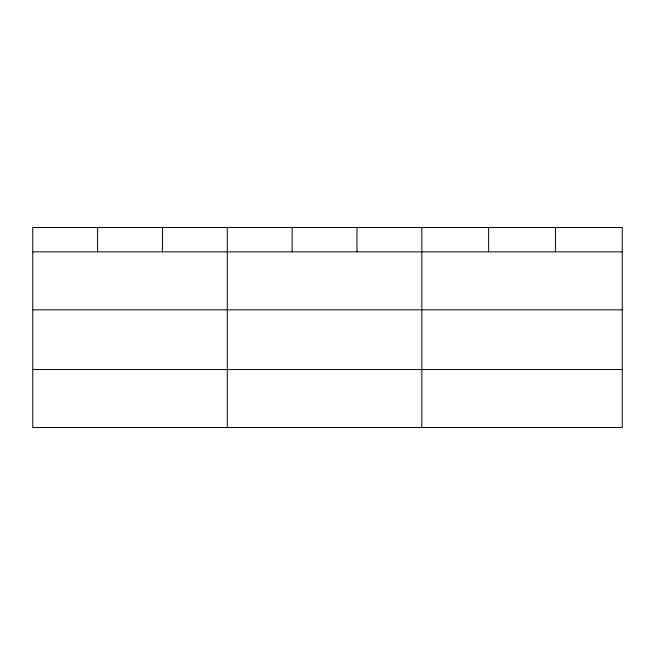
<?xml version="1.0" encoding="UTF-8"?>
<svg xmlns="http://www.w3.org/2000/svg" width="655" height="655" viewBox="0 0 655 655"><rect width="100%" height="100%" fill="white"/><g stroke="black" fill="none" stroke-linecap="round" stroke-linejoin="round"><path stroke-width="0.98" d="M622.25 309.815L622.25 227.506L32.75 227.506L32.75 427.494L622.25 427.494L622.25 309.815L32.75 309.815M32.75 251.848L622.25 251.848M32.75 369.535L622.25 369.535M555.44 227.506L555.44 251.848M488.63 227.506L488.63 251.848M421.82 227.506L421.82 427.494M356.975 227.506L356.975 251.848M292.13 227.506L292.13 251.848M227.285 227.506L227.285 427.494M162.44 227.506L162.44 251.848M97.595 227.506L97.595 251.848"/></g></svg>
